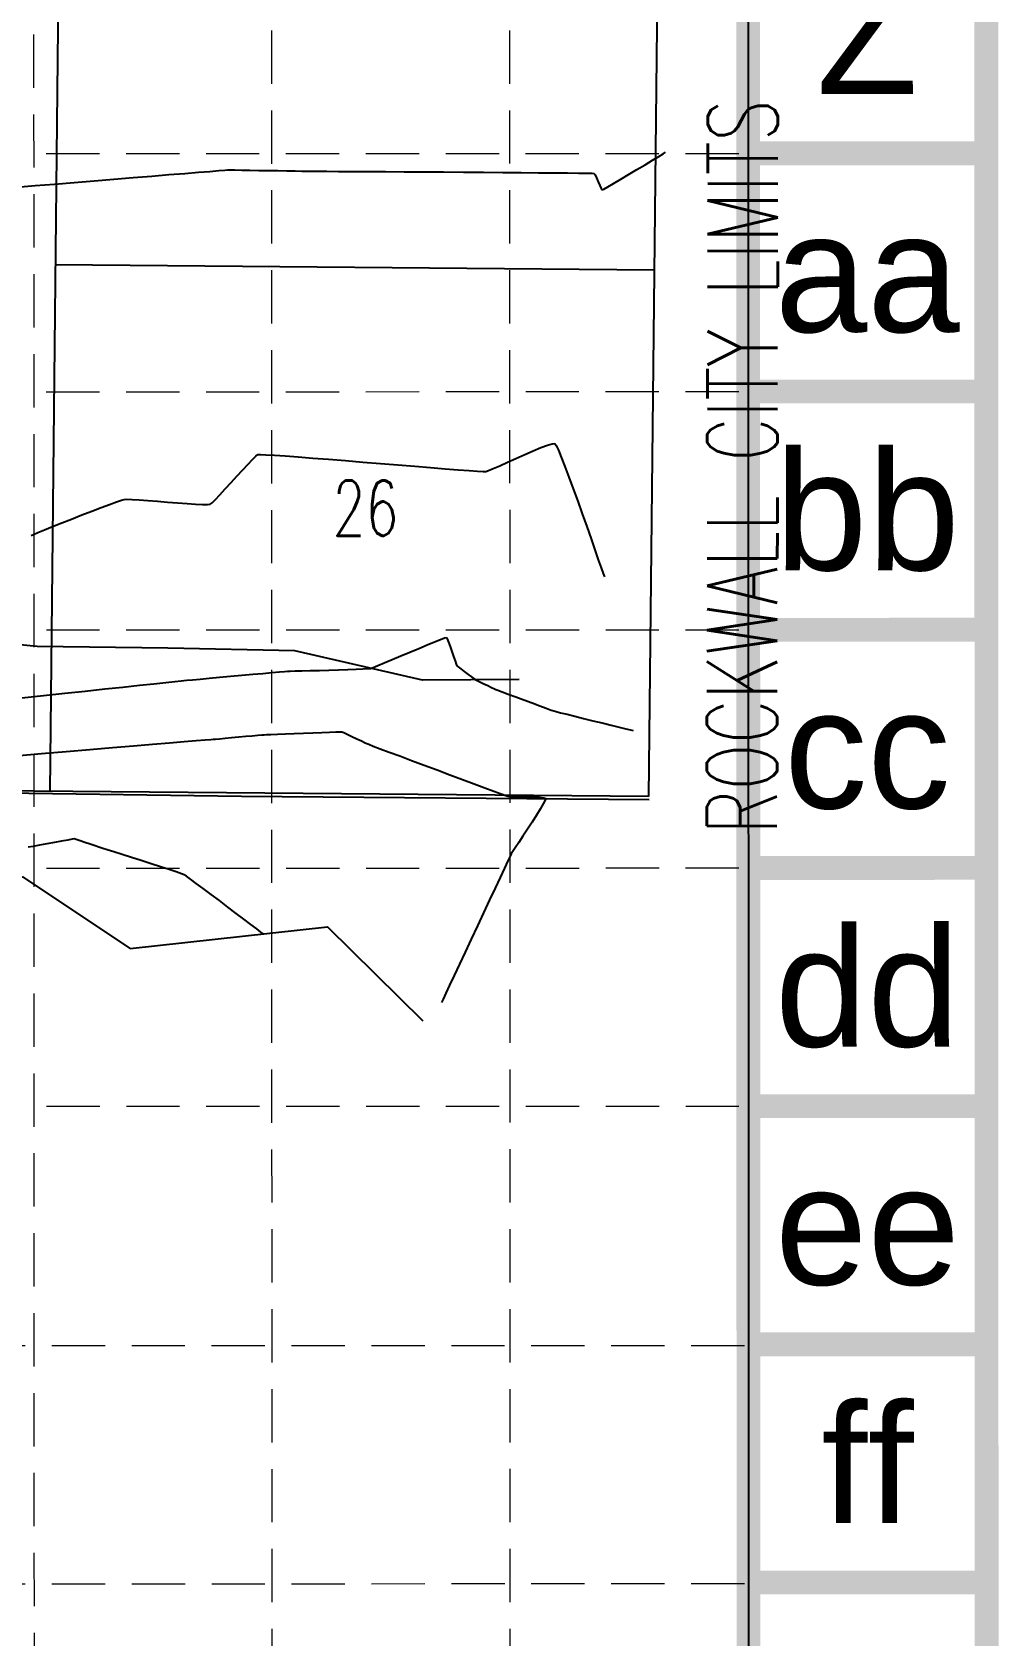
# Model space of a CAD drawing. Extents: x -500 to 2880, y -1767 to 500.
# Drawn here: x 2687.5 to 2880.3, y -1442.5 to -1122.6 of the extents above; entities that cross this region are included whole.
import ezdxf
from ezdxf.enums import TextEntityAlignment as Align

# ---------------------------------------------------------------- set-up
doc = ezdxf.new("R2010")
doc.units = 0
doc.header["$LTSCALE"] = 25
doc.header["$MEASUREMENT"] = 0
doc.linetypes.add('DASHED', pattern=[0.75, 0.5, -0.25])
doc.linetypes.add('HIDDEN', pattern=[0.375, 0.25, -0.125])
doc.layers.get('0').update_dxf_attribs({"linetype": 'CONTINUOUS'})
for name, color, linetype in [('BASE', 7, 'CONTINUOUS'), ('CONT-MJR', 11, 'DASHED'), ('CONT-MNR', 9, 'HIDDEN'), ('GRID', 254, 'HIDDEN'), ('P-LOTS', 1, 'CONTINUOUS'), ('P-ROW', 2, 'CONTINUOUS'), ('PHASE2TEXT', 9, 'CONTINUOUS'), ('SRF-FLT', 7, 'CONTINUOUS')]:
    doc.layers.add(name, color=color, linetype=linetype)
doc.styles.get("Standard").update_dxf_attribs({"font": 'ARIAL.TTF'})
doc.styles.add('TEXT100', font='simplex.shx', dxfattribs={"height": 8.8})

msp = doc.modelspace()

# ---------------------------------------------------------------- linework, layer by layer
at = {"layer": 'BASE', "color": 9}
msp.add_line((2829.99, 88.16), (2830.4, -1716.84), dxfattribs=at)
at = {"layer": 'BASE', "const_width": 4.75}
for points in [[(-162.09, -1765.02), (2877.91, -1764.33), (2877.48, 135.67), (-162.52, 134.98)], [(-114.6, -1717.51), (2830.4, -1716.84), (2829.99, 88.16), (-115.01, 87.49)]]:
    msp.add_lwpolyline(points, close=True, dxfattribs=at)
for points in [[(2877.77, -1146.83), (2830.27, -1146.84)], [(2877.78, -1194.33), (2830.28, -1194.34)], [(2877.8, -1241.83), (2830.3, -1241.84)], [(2877.81, -1289.33), (2830.31, -1289.34)], [(2877.82, -1336.83), (2830.32, -1336.84)], [(2877.83, -1384.33), (2830.33, -1384.34)], [(2877.84, -1431.83), (2830.34, -1431.84)]]:
    msp.add_lwpolyline(points, dxfattribs=at)
at = {"layer": 'CONT-MJR', "color": 35}
for p, q in [((2767.71, -1244.25, 580), (2768.91, -1243.78, 580)), ((2768.91, -1243.78, 580), (2769.73, -1243.48, 580)), ((2769.73, -1243.48, 580), (2770.08, -1243.39, 580)), ((2770.08, -1243.39, 580), (2770.27, -1243.67, 580)), ((2770.27, -1243.67, 580), (2770.54, -1244.3, 580)), ((2759.26, -1247.8, 580), (2760.98, -1247.07, 580)), ((2760.98, -1247.07, 580), (2762.78, -1246.31, 580)), ((2762.78, -1246.31, 580), (2764.56, -1245.56, 580)), ((2764.56, -1245.56, 580), (2766.23, -1244.86, 580)), ((2766.23, -1244.86, 580), (2767.71, -1244.25, 580)), ((2770.54, -1244.3, 580), (2770.86, -1245.18, 580)), ((2770.86, -1245.18, 580), (2771.2, -1246.17, 580)), ((2771.2, -1246.17, 580), (2771.53, -1247.17, 580)), ((2771.53, -1247.17, 580), (2771.82, -1248.05, 580)), ((2731.46, -1250.72, 580), (2733.5, -1250.53, 580)), ((2733.5, -1250.53, 580), (2735.3, -1250.37, 580)), ((2735.3, -1250.37, 580), (2736.77, -1250.24, 580)), ((2736.77, -1250.24, 580), (2737.83, -1250.15, 580)), ((2737.83, -1250.15, 580), (2738.37, -1250.11, 580)), ((2738.37, -1250.11, 580), (2738.91, -1250.09, 580)), ((2738.91, -1250.09, 580), (2739.91, -1250.06, 580)), ((2739.91, -1250.06, 580), (2741.28, -1250.02, 580)), ((2741.28, -1250.02, 580), (2742.92, -1249.98, 580)), ((2742.92, -1249.98, 580), (2744.75, -1249.93, 580)), ((2744.75, -1249.93, 580), (2746.67, -1249.88, 580)), ((2746.67, -1249.88, 580), (2748.6, -1249.82, 580)), ((2748.6, -1249.82, 580), (2750.42, -1249.76, 580)), ((2750.42, -1249.76, 580), (2752.06, -1249.7, 580)), ((2752.06, -1249.7, 580), (2753.43, -1249.64, 580)), ((2753.43, -1249.64, 580), (2754.42, -1249.58, 580)), ((2754.42, -1249.58, 580), (2754.95, -1249.53, 580)), ((2754.95, -1249.53, 580), (2755.46, -1249.35, 580)), ((2755.46, -1249.35, 580), (2756.41, -1248.98, 580)), ((2756.41, -1248.98, 580), (2757.71, -1248.45, 580)), ((2757.71, -1248.45, 580), (2759.26, -1247.8, 580)), ((2771.82, -1248.05, 580), (2772.05, -1248.71, 580)), ((2772.05, -1248.71, 580), (2772.17, -1249.02, 580)), ((2772.17, -1249.02, 580), (2772.43, -1249.24, 580)), ((2772.43, -1249.24, 580), (2772.96, -1249.66, 580)), ((2772.96, -1249.66, 580), (2773.65, -1250.18, 580)), ((2773.65, -1250.18, 580), (2774.4, -1250.74, 580)), ((2698.06, -1254.06, 580), (2701.95, -1253.65, 580)), ((2701.95, -1253.65, 580), (2705.57, -1253.26, 580)), ((2705.57, -1253.26, 580), (2708.85, -1252.91, 580)), ((2708.85, -1252.91, 580), (2711.72, -1252.61, 580)), ((2711.72, -1252.61, 580), (2714.12, -1252.35, 580)), ((2714.12, -1252.35, 580), (2715.96, -1252.16, 580)), ((2715.96, -1252.16, 580), (2717.2, -1252.03, 580)), ((2717.2, -1252.03, 580), (2717.75, -1251.97, 580)), ((2717.75, -1251.97, 580), (2718.35, -1251.91, 580)), ((2718.35, -1251.91, 580), (2719.45, -1251.81, 580)), ((2719.45, -1251.81, 580), (2720.96, -1251.67, 580)), ((2720.96, -1251.67, 580), (2722.8, -1251.5, 580)), ((2722.8, -1251.5, 580), (2724.85, -1251.32, 580)), ((2724.85, -1251.32, 580), (2727.04, -1251.12, 580)), ((2727.04, -1251.12, 580), (2729.28, -1250.91, 580)), ((2729.28, -1250.91, 580), (2731.46, -1250.72, 580)), ((2774.4, -1250.74, 580), (2775.11, -1251.25, 580)), ((2775.11, -1251.25, 580), (2775.65, -1251.64, 580)), ((2775.65, -1251.64, 580), (2775.93, -1251.83, 580)), ((2775.93, -1251.83, 580), (2776.22, -1251.98, 580)), ((2776.22, -1251.98, 580), (2776.79, -1252.25, 580)), ((2776.79, -1252.25, 580), (2777.54, -1252.6, 580)), ((2777.54, -1252.6, 580), (2778.34, -1252.98, 580)), ((2778.34, -1252.98, 580), (2779.09, -1253.32, 580)), ((2779.09, -1253.32, 580), (2779.67, -1253.59, 580)), ((2779.67, -1253.59, 580), (2779.97, -1253.72, 580)), ((2779.97, -1253.72, 580), (2780.34, -1253.86, 580)), ((2685.44, -1255.4, 580), (2689.74, -1254.94, 580)), ((2689.74, -1254.94, 580), (2693.97, -1254.49, 580)), ((2693.97, -1254.49, 580), (2698.06, -1254.06, 580)), ((2780.34, -1253.86, 580), (2781.2, -1254.19, 580)), ((2781.2, -1254.19, 580), (2782.43, -1254.65, 580)), ((2782.43, -1254.65, 580), (2783.92, -1255.21, 580)), ((2783.92, -1255.21, 580), (2785.54, -1255.82, 580)), ((2785.54, -1255.82, 580), (2787.17, -1256.43, 580)), ((2787.17, -1256.43, 580), (2788.71, -1257.01, 580)), ((2788.71, -1257.01, 580), (2790.02, -1257.49, 580)), ((2790.02, -1257.49, 580), (2790.98, -1257.84, 580)), ((2790.98, -1257.84, 580), (2791.49, -1258.02, 580)), ((2791.49, -1258.02, 580), (2791.95, -1258.14, 580)), ((2791.95, -1258.14, 580), (2792.86, -1258.38, 580)), ((2792.86, -1258.38, 580), (2794.15, -1258.7, 580)), ((2794.15, -1258.7, 580), (2795.71, -1259.08, 580)), ((2795.71, -1259.08, 580), (2797.46, -1259.51, 580)), ((2797.46, -1259.51, 580), (2799.31, -1259.97, 580)), ((2799.31, -1259.97, 580), (2801.17, -1260.42, 580)), ((2801.17, -1260.42, 580), (2802.94, -1260.85, 580)), ((2802.94, -1260.85, 580), (2804.53, -1261.24, 580)), ((2804.53, -1261.24, 580), (2805.86, -1261.57, 580)), ((2805.86, -1261.57, 580), (2806.82, -1261.8, 580)), ((2806.82, -1261.8, 580), (2807.34, -1261.93, 580))]:
    msp.add_line(p, q, dxfattribs=at)
at = {"layer": 'CONT-MNR', "color": 35}
for p, q in [((2809.7, -1149.1, 582), (2811.18, -1148.21, 582)), ((2811.18, -1148.21, 582), (2812.43, -1147.45, 582)), ((2812.43, -1147.45, 582), (2813.34, -1146.9, 582)), ((2813.34, -1146.9, 582), (2813.82, -1146.61, 582)), ((2707.63, -1151.66, 582), (2711.31, -1151.36, 582)), ((2711.31, -1151.36, 582), (2714.76, -1151.08, 582)), ((2714.76, -1151.08, 582), (2717.89, -1150.82, 582)), ((2717.89, -1150.82, 582), (2720.64, -1150.6, 582)), ((2720.64, -1150.6, 582), (2722.94, -1150.42, 582)), ((2722.94, -1150.42, 582), (2724.71, -1150.28, 582)), ((2724.71, -1150.28, 582), (2725.89, -1150.18, 582)), ((2725.89, -1150.18, 582), (2726.4, -1150.15, 582)), ((2726.4, -1150.15, 582), (2726.93, -1150.15, 582)), ((2726.93, -1150.15, 582), (2727.92, -1150.15, 582)), ((2727.92, -1150.15, 582), (2729.27, -1150.17, 582)), ((2729.27, -1150.17, 582), (2730.89, -1150.19, 582)), ((2730.89, -1150.19, 582), (2732.69, -1150.22, 582)), ((2732.69, -1150.22, 582), (2734.59, -1150.25, 582)), ((2734.59, -1150.25, 582), (2736.49, -1150.28, 582)), ((2736.49, -1150.28, 582), (2738.29, -1150.31, 582)), ((2738.29, -1150.31, 582), (2739.92, -1150.34, 582)), ((2739.92, -1150.34, 582), (2741.27, -1150.36, 582)), ((2741.27, -1150.36, 582), (2742.25, -1150.38, 582)), ((2742.25, -1150.38, 582), (2742.78, -1150.39, 582)), ((2742.78, -1150.39, 582), (2743.3, -1150.39, 582)), ((2743.3, -1150.39, 582), (2744.48, -1150.4, 582)), ((2744.48, -1150.4, 582), (2746.26, -1150.41, 582)), ((2746.26, -1150.41, 582), (2748.57, -1150.42, 582)), ((2748.57, -1150.42, 582), (2751.34, -1150.44, 582)), ((2751.34, -1150.44, 582), (2754.49, -1150.46, 582)), ((2754.49, -1150.46, 582), (2757.95, -1150.48, 582)), ((2757.95, -1150.48, 582), (2761.66, -1150.5, 582)), ((2761.66, -1150.5, 582), (2765.53, -1150.53, 582)), ((2765.53, -1150.53, 582), (2769.51, -1150.55, 582)), ((2769.51, -1150.55, 582), (2773.52, -1150.58, 582)), ((2773.52, -1150.58, 582), (2777.49, -1150.61, 582)), ((2777.49, -1150.61, 582), (2781.34, -1150.63, 582)), ((2781.34, -1150.63, 582), (2785.01, -1150.66, 582)), ((2785.01, -1150.66, 582), (2788.43, -1150.69, 582)), ((2788.43, -1150.69, 582), (2791.52, -1150.72, 582)), ((2791.52, -1150.72, 582), (2794.21, -1150.74, 582)), ((2794.21, -1150.74, 582), (2796.43, -1150.77, 582)), ((2796.43, -1150.77, 582), (2798.12, -1150.79, 582)), ((2798.12, -1150.79, 582), (2799.19, -1150.81, 582)), ((2799.19, -1150.81, 582), (2799.59, -1150.83, 582)), ((2799.59, -1150.83, 582), (2799.76, -1151.12, 582)), ((2799.76, -1151.12, 582), (2800.04, -1151.72, 582)), ((2804.86, -1152.01, 582), (2806.44, -1151.07, 582)), ((2806.44, -1151.07, 582), (2808.09, -1150.08, 582)), ((2808.09, -1150.08, 582), (2809.7, -1149.1, 582)), ((2684.43, -1153.57, 582), (2688.07, -1153.27, 582)), ((2688.07, -1153.27, 582), (2691.9, -1152.95, 582)), ((2691.9, -1152.95, 582), (2695.84, -1152.63, 582)), ((2695.84, -1152.63, 582), (2699.82, -1152.3, 582)), ((2699.82, -1152.3, 582), (2703.77, -1151.97, 582)), ((2703.77, -1151.97, 582), (2707.63, -1151.66, 582)), ((2800.04, -1151.72, 582), (2800.37, -1152.49, 582)), ((2800.37, -1152.49, 582), (2800.7, -1153.26, 582)), ((2800.7, -1153.26, 582), (2800.98, -1153.85, 582)), ((2800.98, -1153.85, 582), (2801.17, -1154.11, 582)), ((2801.17, -1154.11, 582), (2801.5, -1153.96, 582)), ((2801.5, -1153.96, 582), (2802.29, -1153.52, 582)), ((2802.29, -1153.52, 582), (2803.44, -1152.85, 582)), ((2803.44, -1152.85, 582), (2804.86, -1152.01, 582)), ((2787.41, -1206.16, 581), (2788.95, -1205.52, 581)), ((2788.95, -1205.52, 581), (2790.25, -1205.03, 581)), ((2790.25, -1205.03, 581), (2791.2, -1204.74, 581)), ((2791.2, -1204.74, 581), (2791.7, -1204.7, 581)), ((2791.7, -1204.7, 581), (2791.97, -1205.09, 581)), ((2791.97, -1205.09, 581), (2792.42, -1206.03, 581)), ((2729.48, -1209.94, 581), (2730.53, -1208.8, 581)), ((2730.53, -1208.8, 581), (2731.43, -1207.86, 581)), ((2731.43, -1207.86, 581), (2732.11, -1207.2, 581)), ((2732.11, -1207.2, 581), (2732.51, -1206.91, 581)), ((2732.51, -1206.91, 581), (2732.99, -1206.89, 581)), ((2732.99, -1206.89, 581), (2734.1, -1206.93, 581)), ((2734.1, -1206.93, 581), (2735.78, -1207.03, 581)), ((2735.78, -1207.03, 581), (2737.94, -1207.18, 581)), ((2737.94, -1207.18, 581), (2740.51, -1207.37, 581)), ((2740.51, -1207.37, 581), (2743.42, -1207.59, 581)), ((2743.42, -1207.59, 581), (2746.59, -1207.84, 581)), ((2746.59, -1207.84, 581), (2749.95, -1208.11, 581)), ((2749.95, -1208.11, 581), (2753.42, -1208.39, 581)), ((2753.42, -1208.39, 581), (2756.93, -1208.67, 581)), ((2756.93, -1208.67, 581), (2760.41, -1208.95, 581)), ((2760.41, -1208.95, 581), (2763.77, -1209.23, 581)), ((2780.73, -1209.13, 581), (2782.28, -1208.43, 581)), ((2782.28, -1208.43, 581), (2783.97, -1207.67, 581)), ((2783.97, -1207.67, 581), (2785.72, -1206.9, 581)), ((2785.72, -1206.9, 581), (2787.41, -1206.16, 581)), ((2792.42, -1206.03, 581), (2793.01, -1207.45, 581)), ((2793.01, -1207.45, 581), (2793.72, -1209.26, 581)), ((2727.14, -1212.5, 581), (2728.32, -1211.2, 581)), ((2728.32, -1211.2, 581), (2729.48, -1209.94, 581)), ((2763.77, -1209.23, 581), (2766.95, -1209.48, 581)), ((2766.95, -1209.48, 581), (2769.87, -1209.72, 581)), ((2769.87, -1209.72, 581), (2772.45, -1209.92, 581)), ((2772.45, -1209.92, 581), (2774.63, -1210.08, 581)), ((2774.63, -1210.08, 581), (2776.31, -1210.2, 581)), ((2776.31, -1210.2, 581), (2777.44, -1210.27, 581)), ((2777.44, -1210.27, 581), (2777.94, -1210.28, 581)), ((2777.94, -1210.28, 581), (2778.46, -1210.1, 581)), ((2778.46, -1210.1, 581), (2779.42, -1209.7, 581)), ((2779.42, -1209.7, 581), (2780.73, -1209.13, 581)), ((2793.72, -1209.26, 581), (2794.52, -1211.38, 581)), ((2794.52, -1211.38, 581), (2795.38, -1213.72, 581)), ((2724.03, -1215.84, 581), (2724.93, -1214.9, 581)), ((2724.93, -1214.9, 581), (2725.99, -1213.76, 581)), ((2725.99, -1213.76, 581), (2727.14, -1212.5, 581)), ((2795.38, -1213.72, 581), (2796.28, -1216.21, 581)), ((2697.38, -1218.95, 581), (2699.38, -1218.18, 581)), ((2699.38, -1218.18, 581), (2701.25, -1217.46, 581)), ((2701.25, -1217.46, 581), (2702.92, -1216.83, 581)), ((2702.92, -1216.83, 581), (2704.29, -1216.33, 581)), ((2704.29, -1216.33, 581), (2705.28, -1215.99, 581)), ((2705.28, -1215.99, 581), (2705.8, -1215.84, 581)), ((2705.8, -1215.84, 581), (2706.36, -1215.82, 581)), ((2706.36, -1215.82, 581), (2707.41, -1215.87, 581)), ((2707.41, -1215.87, 581), (2708.84, -1215.96, 581)), ((2708.84, -1215.96, 581), (2710.56, -1216.08, 581)), ((2710.56, -1216.08, 581), (2712.48, -1216.22, 581)), ((2712.48, -1216.22, 581), (2714.48, -1216.37, 581)), ((2714.48, -1216.37, 581), (2716.48, -1216.52, 581)), ((2716.48, -1216.52, 581), (2718.38, -1216.66, 581)), ((2718.38, -1216.66, 581), (2720.08, -1216.76, 581)), ((2720.08, -1216.76, 581), (2721.47, -1216.83, 581)), ((2721.47, -1216.83, 581), (2722.46, -1216.84, 581)), ((2722.46, -1216.84, 581), (2722.96, -1216.8, 581)), ((2722.96, -1216.8, 581), (2723.35, -1216.5, 581)), ((2723.35, -1216.5, 581), (2724.03, -1215.84, 581)), ((2796.28, -1216.21, 581), (2797.19, -1218.75, 581)), ((2689.92, -1221.91, 581), (2691.53, -1221.26, 581)), ((2691.53, -1221.26, 581), (2693.37, -1220.53, 581)), ((2693.37, -1220.53, 581), (2695.35, -1219.75, 581)), ((2695.35, -1219.75, 581), (2697.38, -1218.95, 581)), ((2797.19, -1218.75, 581), (2798.08, -1221.27, 581)), ((2798.08, -1221.27, 581), (2798.93, -1223.69, 581)), ((2687.29, -1223.02, 581), (2687.71, -1222.82, 581)), ((2687.71, -1222.82, 581), (2688.61, -1222.44, 581)), ((2688.61, -1222.44, 581), (2689.92, -1221.91, 581)), ((2798.93, -1223.69, 581), (2799.71, -1225.92, 581)), ((2799.71, -1225.92, 581), (2800.39, -1227.87, 581)), ((2800.39, -1227.87, 581), (2800.95, -1229.47, 581)), ((2800.95, -1229.47, 581), (2801.36, -1230.64, 581)), ((2801.36, -1230.64, 581), (2801.59, -1231.28, 581)), ((2725.95, -1263.45, 579), (2727.26, -1263.33, 579)), ((2727.26, -1263.33, 579), (2728.66, -1263.21, 579)), ((2728.66, -1263.21, 579), (2730.07, -1263.08, 579)), ((2730.07, -1263.08, 579), (2731.38, -1262.96, 579)), ((2731.38, -1262.96, 579), (2732.49, -1262.86, 579)), ((2732.49, -1262.86, 579), (2733.31, -1262.79, 579)), ((2733.31, -1262.79, 579), (2733.74, -1262.76, 579)), ((2733.74, -1262.76, 579), (2734.18, -1262.74, 579)), ((2734.18, -1262.74, 579), (2735.1, -1262.7, 579)), ((2735.1, -1262.7, 579), (2736.4, -1262.64, 579)), ((2736.4, -1262.64, 579), (2737.98, -1262.58, 579)), ((2737.98, -1262.58, 579), (2739.75, -1262.51, 579)), ((2739.75, -1262.51, 579), (2741.62, -1262.44, 579)), ((2741.62, -1262.44, 579), (2743.47, -1262.37, 579)), ((2743.47, -1262.37, 579), (2745.22, -1262.31, 579)), ((2745.22, -1262.31, 579), (2746.77, -1262.26, 579)), ((2746.77, -1262.26, 579), (2748.02, -1262.22, 579)), ((2748.02, -1262.22, 579), (2748.88, -1262.2, 579)), ((2748.88, -1262.2, 579), (2749.25, -1262.21, 579)), ((2749.25, -1262.21, 579), (2749.62, -1262.35, 579)), ((2749.62, -1262.35, 579), (2750.33, -1262.68, 579)), ((2750.33, -1262.68, 579), (2751.25, -1263.11, 579)), ((2751.25, -1263.11, 579), (2752.24, -1263.58, 579)), ((2684.24, -1266.97, 579), (2689.31, -1266.52, 579)), ((2689.31, -1266.52, 579), (2694.25, -1266.09, 579)), ((2694.25, -1266.09, 579), (2699, -1265.69, 579)), ((2699, -1265.69, 579), (2703.49, -1265.31, 579)), ((2703.49, -1265.31, 579), (2707.67, -1264.96, 579)), ((2707.67, -1264.96, 579), (2711.49, -1264.65, 579)), ((2711.49, -1264.65, 579), (2714.89, -1264.37, 579)), ((2714.89, -1264.37, 579), (2717.81, -1264.13, 579)), ((2717.81, -1264.13, 579), (2720.2, -1263.94, 579)), ((2720.2, -1263.94, 579), (2721.99, -1263.8, 579)), ((2721.99, -1263.8, 579), (2723.14, -1263.71, 579)), ((2723.14, -1263.71, 579), (2723.59, -1263.67, 579)), ((2723.59, -1263.67, 579), (2724.02, -1263.63, 579)), ((2724.02, -1263.63, 579), (2724.84, -1263.56, 579)), ((2724.84, -1263.56, 579), (2725.95, -1263.45, 579)), ((2752.24, -1263.58, 579), (2753.15, -1264.02, 579)), ((2753.15, -1264.02, 579), (2753.86, -1264.36, 579)), ((2753.86, -1264.36, 579), (2754.22, -1264.53, 579)), ((2754.22, -1264.53, 579), (2754.59, -1264.67, 579)), ((2754.59, -1264.67, 579), (2755.51, -1265.02, 579)), ((2755.51, -1265.02, 579), (2756.9, -1265.55, 579)), ((2756.9, -1265.55, 579), (2758.69, -1266.22, 579)), ((2758.69, -1266.22, 579), (2760.79, -1267.01, 579)), ((2760.79, -1267.01, 579), (2763.13, -1267.89, 579)), ((2763.13, -1267.89, 579), (2765.64, -1268.83, 579)), ((2765.64, -1268.83, 579), (2768.22, -1269.79, 579)), ((2768.22, -1269.79, 579), (2770.8, -1270.76, 579)), ((2770.8, -1270.76, 579), (2773.31, -1271.7, 579)), ((2773.31, -1271.7, 579), (2775.66, -1272.57, 579)), ((2775.66, -1272.57, 579), (2777.77, -1273.36, 579)), ((2777.77, -1273.36, 579), (2779.58, -1274.03, 579)), ((2779.58, -1274.03, 579), (2780.99, -1274.55, 579)), ((2780.99, -1274.55, 579), (2781.93, -1274.89, 579)), ((2781.93, -1274.89, 579), (2782.33, -1275.03, 579)), ((2782.33, -1275.03, 579), (2782.78, -1275.06, 579)), ((2782.78, -1275.06, 579), (2783.69, -1275.08, 579)), ((2783.69, -1275.08, 579), (2784.88, -1275.1, 579)), ((2784.88, -1275.1, 579), (2786.21, -1275.13, 579)), ((2786.21, -1275.13, 579), (2787.53, -1275.18, 579)), ((2787.53, -1275.18, 579), (2788.69, -1275.25, 579)), ((2788.69, -1275.25, 579), (2789.53, -1275.35, 579)), ((2789.8, -1275.84, 579), (2789.42, -1276.56, 579)), ((2789.53, -1275.35, 579), (2789.9, -1275.5, 579)), ((2789.9, -1275.5, 579), (2789.8, -1275.84, 579)), ((2788.05, -1278.82, 579), (2787.17, -1280.2, 579)), ((2788.82, -1277.59, 579), (2788.05, -1278.82, 579)), ((2789.42, -1276.56, 579), (2788.82, -1277.59, 579)), ((2786.25, -1281.61, 579), (2785.34, -1283, 579)), ((2787.17, -1280.2, 579), (2786.25, -1281.61, 579)), ((2687.64, -1285.04, 579), (2686.69, -1285.19, 579)), ((2688.91, -1284.81, 579), (2687.64, -1285.04, 579)), ((2690.38, -1284.54, 579), (2688.91, -1284.81, 579)), ((2691.9, -1284.26, 579), (2690.38, -1284.54, 579)), ((2693.35, -1283.99, 579), (2691.9, -1284.26, 579)), ((2694.58, -1283.77, 579), (2693.35, -1283.99, 579)), ((2695.47, -1283.62, 579), (2694.58, -1283.77, 579)), ((2695.88, -1283.56, 579), (2695.47, -1283.62, 579)), ((2696.27, -1283.67, 579), (2695.88, -1283.56, 579)), ((2697.03, -1283.91, 579), (2696.27, -1283.67, 579)), ((2698.01, -1284.24, 579), (2697.03, -1283.91, 579)), ((2699.06, -1284.6, 579), (2698.01, -1284.24, 579)), ((2700.04, -1284.94, 579), (2699.06, -1284.6, 579)), ((2700.8, -1285.21, 579), (2700.04, -1284.94, 579)), ((2701.18, -1285.34, 579), (2700.8, -1285.21, 579)), ((2701.57, -1285.46, 579), (2701.18, -1285.34, 579)), ((2702.46, -1285.74, 579), (2701.57, -1285.46, 579)), ((2703.78, -1286.15, 579), (2702.46, -1285.74, 579)), ((2783.8, -1285.34, 579), (2783.29, -1286.12, 579)), ((2784.51, -1284.27, 579), (2783.8, -1285.34, 579)), ((2785.34, -1283, 579), (2784.51, -1284.27, 579)), ((2705.42, -1286.66, 579), (2703.78, -1286.15, 579)), ((2707.26, -1287.24, 579), (2705.42, -1286.66, 579)), ((2709.23, -1287.86, 579), (2707.26, -1287.24, 579)), ((2711.21, -1288.49, 579), (2709.23, -1287.86, 579)), ((2713.1, -1289.1, 579), (2711.21, -1288.49, 579)), ((2782.36, -1287.95, 579), (2781.68, -1289.39, 579)), ((2782.82, -1286.98, 579), (2782.36, -1287.95, 579)), ((2783.03, -1286.54, 579), (2782.82, -1286.98, 579)), ((2783.29, -1286.12, 579), (2783.03, -1286.54, 579)), ((2714.8, -1289.65, 579), (2713.1, -1289.1, 579)), ((2716.22, -1290.12, 579), (2714.8, -1289.65, 579)), ((2717.25, -1290.48, 579), (2716.22, -1290.12, 579)), ((2717.78, -1290.7, 579), (2717.25, -1290.48, 579)), ((2718.23, -1290.99, 579), (2717.78, -1290.7, 579)), ((2719.07, -1291.58, 579), (2718.23, -1290.99, 579)), ((2720.21, -1292.41, 579), (2719.07, -1291.58, 579)), ((2780.82, -1291.21, 579), (2779.81, -1293.35, 579)), ((2781.68, -1289.39, 579), (2780.82, -1291.21, 579)), ((2721.59, -1293.44, 579), (2720.21, -1292.41, 579)), ((2723.15, -1294.6, 579), (2721.59, -1293.44, 579)), ((2724.81, -1295.85, 579), (2723.15, -1294.6, 579)), ((2779.81, -1293.35, 579), (2778.7, -1295.72, 579)), ((2726.5, -1297.13, 579), (2724.81, -1295.85, 579)), ((2728.17, -1298.39, 579), (2726.5, -1297.13, 579)), ((2729.72, -1299.57, 579), (2728.17, -1298.39, 579)), ((2777.5, -1298.26, 579), (2776.27, -1300.89, 579)), ((2778.7, -1295.72, 579), (2777.5, -1298.26, 579)), ((2731.11, -1300.62, 579), (2729.72, -1299.57, 579)), ((2732.25, -1301.49, 579), (2731.11, -1300.62, 579)), ((2733.09, -1302.12, 579), (2732.25, -1301.49, 579)), ((2776.27, -1300.89, 579), (2775.03, -1303.53, 579)), ((2733.54, -1302.47, 579), (2733.09, -1302.12, 579)), ((2775.03, -1303.53, 579), (2773.82, -1306.11, 579)), ((2773.82, -1306.11, 579), (2772.68, -1308.55, 579)), ((2771.63, -1310.79, 579), (2770.72, -1312.74, 579)), ((2772.68, -1308.55, 579), (2771.63, -1310.79, 579)), ((2769.97, -1314.33, 579), (2769.43, -1315.49, 579)), ((2770.72, -1312.74, 579), (2769.97, -1314.33, 579)), ((2769.43, -1315.49, 579), (2769.12, -1316.14, 579))]:
    msp.add_line(p, q, dxfattribs=at)
at = {"layer": 'GRID', "color": 252, "linetype": 'HIDDEN', "lineweight": 0, "ltscale": 1.7}
for p, q in [((2687.49, 88.13), (2687.87, -1574.58)), ((2734.91, 88.92), (2735.29, -1574.57)), ((2782.41, 88.93), (2782.79, -1574.56)), ((-114.73, -1147.51), (2830.27, -1146.84)), ((-114.72, -1195.01), (2830.28, -1194.34)), ((-114.7, -1242.51), (2830.3, -1241.84)), ((-114.69, -1290.01), (2830.31, -1289.34)), ((-114.68, -1337.51), (2830.32, -1336.84)), ((-113.61, -1385.22), (2831.39, -1384.55)), ((-113.6, -1432.72), (2831.4, -1432.05))]:
    msp.add_line(p, q, dxfattribs=at)
at = {"layer": 'P-LOTS', "color": 9}
for p, q in [((2820.33, -374.13), (2810.37, -1275.12)), ((2811.53, -1170.13), (2692.09, -1169.05)), ((2810.37, -1275.12), (1881.05, -1266.74))]:
    msp.add_line(p, q, dxfattribs=at)
at = {"layer": 'P-ROW', "color": 7}
msp.add_line((2697.91, -596.74), (2691.02, -1274.04), dxfattribs=at)
at = {"layer": 'SRF-FLT'}
for points in [[(2784.6, -1251.77, 580.18), (2765.33, -1251.91, 579.78), (2739.85, -1246.06, 580.32), (2714.54, -1245.53, 580.55), (2688.49, -1245.19, 580.61), (2655.63, -1241.96, 580.73), (2591.47, -1242.63, 580.92), (2558.11, -1243.14, 581.84), (2511.12, -1244.47, 582.01), (2482.51, -1244.17, 582.47), (2440.58, -1245.49, 582.82), (2412, -1247.65, 583.41), (2390.2, -1247.45, 582.84), (2356.48, -1247.96, 583.62), (2318.23, -1250.22, 584.5), (2289.78, -1250.69, 584.08), (2248.47, -1251.54, 585.09), (2220.75, -1253.21, 585.65), (2172.64, -1258.88, 585.88), (2144.97, -1258.12, 585.99), (2101.42, -1257.26, 586.79)], [(1474.39, -1264.98, 599.36), (1656.63, -1265.82, 595.53), (1763, -1267.47, 593.18), (1888.79, -1266.97, 590.72), (2020.41, -1269.25, 589.09), (2348.16, -1271.4, 581.96), (2452.9, -1271.63, 580.71), (2587.74, -1273.01, 579.41), (2729.25, -1275.02, 578.03), (2810.54, -1275.66, 579.33)], [(2111, -1298.29, 587.24), (2139.79, -1300.36, 587.29), (2166.21, -1305.86, 586.87), (2191.93, -1309.75, 586.92), (2217.82, -1312.39, 586.28), (2253.76, -1319.1, 585.84), (2282.7, -1321.37, 585.17), (2335.94, -1320.66, 584.07), (2369.72, -1316.76, 584.58), (2408.95, -1317.73, 584.35), (2437.24, -1320.17, 584.58), (2460.65, -1304.45, 583.35), (2486.2, -1294.19, 582.56), (2512.04, -1293.58, 581.99), (2538.06, -1289.68, 581.75), (2588.96, -1293.03, 581.54), (2630.71, -1298.42, 580.25), (2659.76, -1292.81, 580.05), (2685.56, -1291.09, 579.54), (2707.02, -1305.4, 579.91), (2746.37, -1301.05, 578.56), (2765.36, -1319.82, 578.97)]]:
    msp.add_polyline3d(points, dxfattribs=at)

# ---------------------------------------------------------------- texts
at = {"color": 7, "style": 'TEXT100', "width": 0.7}
msp.add_text('ROCKWALL CITY LIMITS', height=14, rotation=89.9169, dxfattribs=at).set_placement((2836.01, -1282.66))
msp.add_text('ROCKWALL CITY LIMITS', height=14, rotation=89.9169, dxfattribs=at).set_placement((2836.01, -1282.66))
at = {"layer": 'BASE'}
for s, p in [('Z', (2854.02, -1123.09)), ('aa', (2854.03, -1170.59)), ('bb', (2854.04, -1218.09)), ('cc', (2854.05, -1265.59)), ('dd', (2854.06, -1313.09)), ('ee', (2854.07, -1360.59)), ('ff', (2854.08, -1408.09))]:
    msp.add_text(s, height=23.75, rotation=0.0129, dxfattribs=at).set_placement(p, align=Align.MIDDLE_CENTER)
at = {"layer": 'PHASE2TEXT', "color": 9, "style": 'TEXT100', "width": 0.7}
msp.add_text('26', height=11, dxfattribs=at).set_placement((2747.35, -1223.1))

doc.saveas('drawing.dxf')
